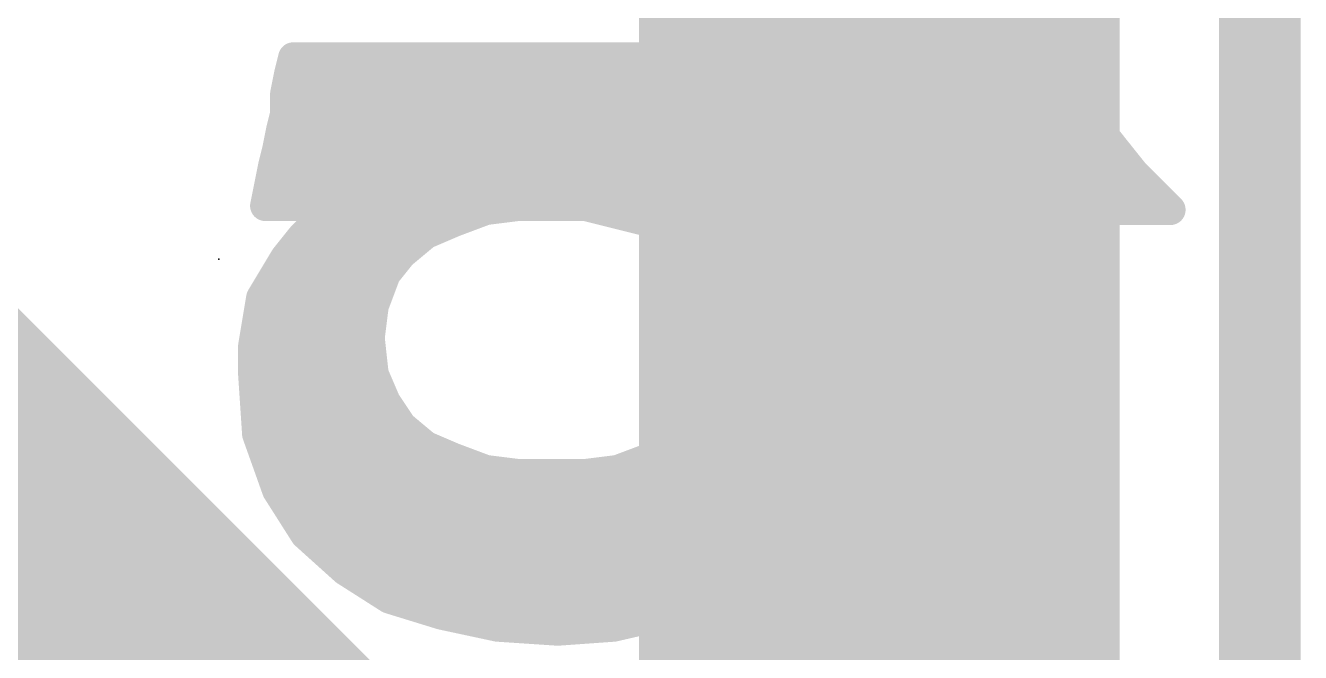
# Model space of a CAD drawing. Extents: x -39 to 68, y -16 to 20.
# Drawn here: x 9.678 to 12.862, y 15.528 to 17.093 of the extents above; entities that cross this region are included whole.
import ezdxf

# ---------------------------------------------------------------- set-up
doc = ezdxf.new("R2010")
doc.units = 0
for name, color, linetype in [('1', 12, 'CONTINUOUS'), ('22', 40, 'CONTINUOUS'), ('23', 53, 'CONTINUOUS'), ('51', 53, 'CONTINUOUS')]:
    doc.layers.add(name, color=color, linetype=linetype)

# ---------------------------------------------------------------- blocks, each defined once
blk = doc.blocks.new('RECT')
blk.add_solid([(-0.5, -0.5), (0.5, -0.5), (-0.5, 0.5), (0.5, 0.5)])

msp = doc.modelspace()

# ---------------------------------------------------------------- linework, layer by layer
at = {"layer": '1', "const_width": 0.9144}
msp.add_lwpolyline([(10.668, 14.732), (8.89, 16.51)], dxfattribs=at)
at = {"layer": '22', "const_width": 0.0762}
for points in [[(10.3465, 17.013), (10.3365, 16.973)], [(12.1965, 17.013), (10.3465, 17.013)], [(12.2365, 16.963), (12.1965, 17.013)], [(10.3365, 16.973), (10.3265, 16.923)], [(10.3414, 16.9926), (12.2128, 16.9926)], [(12.2765, 16.923), (12.2365, 16.963)], [(10.3265, 16.923), (10.3265, 16.873)], [(10.3265, 16.9164), (12.2831, 16.9164)], [(12.3265, 16.873), (12.2765, 16.923)], [(10.3265, 16.873), (10.3165, 16.833)], [(12.3665, 16.823), (12.3265, 16.873)], [(10.3183, 16.8402), (12.3527, 16.8402)], [(10.3165, 16.833), (10.3065, 16.783)], [(12.4065, 16.773), (12.3665, 16.823)], [(10.3065, 16.783), (10.2965, 16.743)], [(10.2965, 16.743), (10.2865, 16.693)], [(10.3018, 16.764), (12.4137, 16.764)], [(12.4465, 16.723), (12.4065, 16.773)], [(12.4965, 16.673), (12.4465, 16.723)], [(10.2865, 16.693), (10.2765, 16.643)], [(10.2855, 16.6878), (12.4817, 16.6878)], [(12.5365, 16.633), (12.4965, 16.673)], [(10.2765, 16.643), (10.4565, 16.643)], [(10.4565, 16.643), (10.4065, 16.603)], [(10.7465, 16.603), (10.8265, 16.633)], [(10.8265, 16.633), (10.9065, 16.643)], [(10.9065, 16.643), (11.0765, 16.643)], [(11.0765, 16.643), (11.1565, 16.623)], [(11.1565, 16.623), (11.2365, 16.603)], [(11.5165, 16.623), (11.5165, 16.633)], [(11.5165, 16.633), (12.5365, 16.633)], [(11.5665, 16.583), (11.5165, 16.623)], [(10.4065, 16.603), (10.3665, 16.563)], [(10.4173, 16.6116), (10.7694, 16.6116)], [(10.6765, 16.573), (10.7465, 16.603)], [(11.2021, 16.6116), (11.5308, 16.6116)], [(11.2365, 16.603), (11.3065, 16.573)], [(11.6165, 16.543), (11.5665, 16.583)], [(10.3665, 16.563), (10.3265, 16.513)], [(10.6165, 16.523), (10.6765, 16.573)], [(11.3065, 16.573), (11.3565, 16.523)], [(10.3444, 16.5354), (10.6314, 16.5354)], [(10.5765, 16.473), (10.6165, 16.523)], [(11.3441, 16.5354), (11.6211, 16.5354)], [(11.3565, 16.523), (11.4065, 16.463)], [(11.6465, 16.493), (11.6165, 16.543)], [(10.3265, 16.513), (10.2965, 16.463)], [(11.6765, 16.443), (11.6465, 16.493)], [(10.2965, 16.463), (10.2665, 16.413)], [(10.2942, 16.4592), (10.5713, 16.4592)], [(10.5465, 16.393), (10.5765, 16.473)], [(11.4065, 16.463), (11.4265, 16.393)], [(11.4076, 16.4592), (11.6668, 16.4592)], [(11.7065, 16.383), (11.6765, 16.443)], [(10.2665, 16.413), (10.2565, 16.353)], [(10.5365, 16.313), (10.5465, 16.393)], [(11.4265, 16.393), (11.4365, 16.303)], [(10.2615, 16.383), (10.5453, 16.383)], [(11.4276, 16.383), (11.7065, 16.383)], [(11.7165, 16.323), (11.7065, 16.383)], [(10.2565, 16.353), (10.2465, 16.293)], [(10.2488, 16.3068), (10.5372, 16.3068)], [(10.5465, 16.223), (10.5365, 16.313)], [(11.4365, 16.303), (11.4265, 16.223)], [(11.4361, 16.3068), (11.7192, 16.3068)], [(11.7265, 16.263), (11.7165, 16.323)], [(10.2465, 16.293), (10.2465, 16.223)], [(11.7365, 16.203), (11.7265, 16.263)], [(10.2465, 16.2306), (10.5457, 16.2306)], [(10.2465, 16.223), (10.2565, 16.073)], [(10.5765, 16.153), (10.5465, 16.223)], [(11.4265, 16.223), (11.4065, 16.143)], [(11.4275, 16.2306), (11.7319, 16.2306)], [(11.7165, 16.053), (11.7365, 16.203)], [(10.2511, 16.1544), (10.5759, 16.1544)], [(10.6165, 16.093), (10.5765, 16.153)], [(11.4065, 16.143), (11.3565, 16.083)], [(11.4093, 16.1544), (11.73, 16.1544)], [(10.2562, 16.0782), (10.6343, 16.0782)], [(10.6765, 16.043), (10.6165, 16.093)], [(11.3565, 16.083), (11.3065, 16.043)], [(11.3505, 16.0782), (11.7199, 16.0782)], [(10.2565, 16.073), (10.3065, 15.933)], [(10.7465, 16.013), (10.6765, 16.043)], [(11.3065, 16.043), (11.2365, 16.013)], [(11.6765, 15.933), (11.7165, 16.053)], [(10.8265, 15.983), (10.7465, 16.013)], [(11.2365, 16.013), (11.1565, 15.983)], [(11.3965, 15.673), (11.2365, 16.013)], [(11.2365, 16.013), (11.3965, 15.673)], [(10.2819, 16.002), (10.7758, 16.002)], [(10.9065, 15.973), (10.8265, 15.983)], [(11.1565, 15.983), (11.0765, 15.973)], [(11.2072, 16.002), (11.2417, 16.002)], [(11.2417, 16.002), (11.6995, 16.002)], [(10.9965, 15.973), (10.9065, 15.973)], [(11.0765, 15.973), (10.9965, 15.973)], [(10.9965, 15.973), (11.0065, 15.583)], [(11.0065, 15.583), (10.9965, 15.973)], [(10.3065, 15.933), (10.3765, 15.823)], [(10.3111, 15.9258), (10.9977, 15.9258)], [(10.9977, 15.9258), (11.2775, 15.9258)], [(11.2775, 15.9258), (11.6713, 15.9258)], [(11.5965, 15.823), (11.6765, 15.933)], [(10.3596, 15.8496), (10.9997, 15.8496)], [(10.3765, 15.823), (10.4765, 15.733)], [(10.9997, 15.8496), (11.3134, 15.8496)], [(11.3134, 15.8496), (11.6158, 15.8496)], [(11.5065, 15.733), (11.5965, 15.823)], [(10.4316, 15.7734), (11.0016, 15.7734)], [(11.0016, 15.7734), (11.3493, 15.7734)], [(11.3493, 15.7734), (11.5469, 15.7734)], [(10.4765, 15.733), (10.5865, 15.663)], [(11.3965, 15.673), (11.5065, 15.733)], [(10.5328, 15.6972), (11.0036, 15.6972)], [(11.0036, 15.6972), (11.3851, 15.6972)], [(11.3851, 15.6972), (11.4409, 15.6972)], [(10.5865, 15.663), (10.7165, 15.623)], [(11.2765, 15.623), (11.3965, 15.673)], [(10.7165, 15.623), (10.8565, 15.593)], [(10.7258, 15.621), (11.0055, 15.621)], [(11.0055, 15.621), (11.2678, 15.621)], [(11.1465, 15.593), (11.2765, 15.623)], [(10.8565, 15.593), (11.0065, 15.583)], [(11.0065, 15.583), (11.1465, 15.593)]]:
    msp.add_lwpolyline(points, dxfattribs=at)
at = {"layer": '22', "const_width": 0.0381}
for points in [[(10.3465, 17.0321, 1), (10.3465, 16.994)], [(10.365, 17.0084, 1), (10.328, 17.0176)], [(12.2114, 17.0249, 1), (12.1816, 17.0011)], [(12.1965, 16.994, 1), (12.1965, 17.0321)], [(10.3552, 16.9693, 1), (10.3178, 16.9767)], [(10.3414, 17.0116, 1), (10.3414, 16.9735)], [(12.2128, 16.9735, 1), (12.2128, 17.0116)], [(10.318, 16.9776, 1), (10.355, 16.9684)], [(12.25, 16.9765, 1), (12.223, 16.9495)], [(12.2216, 16.9511, 1), (12.2514, 16.9749)], [(10.3456, 16.923, 1), (10.3075, 16.923)], [(10.3265, 16.9354, 1), (10.3265, 16.8973)], [(10.3078, 16.9267, 1), (10.3452, 16.9193)], [(12.29, 16.9365, 1), (12.263, 16.9095)], [(12.263, 16.9095, 1), (12.29, 16.9365)], [(12.2831, 16.8973, 1), (12.2831, 16.9354)], [(10.345, 16.8684, 1), (10.308, 16.8776)], [(12.3414, 16.8849, 1), (12.3116, 16.8611)], [(10.3183, 16.8592, 1), (10.3183, 16.8211)], [(10.3075, 16.873, 1), (10.3456, 16.873)], [(12.313, 16.8595, 1), (12.34, 16.8865)], [(12.3527, 16.8211, 1), (12.3527, 16.8592)], [(10.298, 16.8376, 1), (10.335, 16.8284)], [(10.3352, 16.8293, 1), (10.2978, 16.8367)], [(12.3814, 16.8349, 1), (12.3516, 16.8111)], [(12.3516, 16.8111, 1), (12.3814, 16.8349)], [(10.325, 16.7784, 1), (10.288, 16.7876)], [(10.3152, 16.7393, 1), (10.2778, 16.7467)], [(10.3018, 16.783, 1), (10.3018, 16.7449)], [(10.2878, 16.7867, 1), (10.3252, 16.7793)], [(12.4214, 16.7849, 1), (12.3916, 16.7611)], [(12.3916, 16.7611, 1), (12.4214, 16.7849)], [(12.4137, 16.7449, 1), (12.4137, 16.783)], [(10.278, 16.7476, 1), (10.315, 16.7384)], [(12.46, 16.7365, 1), (12.433, 16.7095)], [(12.4316, 16.7111, 1), (12.4614, 16.7349)], [(10.2855, 16.7068, 1), (10.2855, 16.6687)], [(10.3052, 16.6893, 1), (10.2678, 16.6967)], [(12.4817, 16.6687, 1), (12.4817, 16.7068)], [(10.2678, 16.6967, 1), (10.3052, 16.6893)], [(12.51, 16.6865, 1), (12.483, 16.6595)], [(12.483, 16.6595, 1), (12.51, 16.6865)], [(10.2765, 16.6621, 1), (10.2765, 16.624)], [(10.2578, 16.6467, 1), (10.2952, 16.6393)], [(10.4684, 16.6281, 1), (10.4446, 16.6579)], [(10.4565, 16.624, 1), (10.4565, 16.6621)], [(10.8241, 16.6519, 1), (10.8289, 16.6141)], [(10.8332, 16.6152, 1), (10.8198, 16.6508)], [(10.9065, 16.6621, 1), (10.9065, 16.624)], [(10.9089, 16.6241, 1), (10.9041, 16.6619)], [(11.0811, 16.6615, 1), (11.0719, 16.6245)], [(11.0765, 16.624, 1), (11.0765, 16.6621)], [(11.1611, 16.6415, 1), (11.1519, 16.6045)], [(11.1519, 16.6045, 1), (11.1611, 16.6415)], [(11.5165, 16.652, 1), (11.5165, 16.6139)], [(11.5284, 16.6379, 1), (11.5046, 16.6081)], [(11.5356, 16.633, 1), (11.4975, 16.633)], [(12.523, 16.6195, 1), (12.55, 16.6465)], [(12.5365, 16.6139, 1), (12.5365, 16.652)], [(10.3946, 16.6179, 1), (10.4184, 16.5881)], [(10.42, 16.5895, 1), (10.393, 16.6165)], [(10.4173, 16.6306, 1), (10.4173, 16.5925)], [(10.7398, 16.6208, 1), (10.7532, 16.5852)], [(10.754, 16.5855, 1), (10.739, 16.6205)], [(10.7694, 16.5925, 1), (10.7694, 16.6306)], [(11.2021, 16.6306, 1), (11.2021, 16.5925)], [(11.244, 16.6205, 1), (11.229, 16.5855)], [(11.2319, 16.5845, 1), (11.2411, 16.6215)], [(11.4975, 16.623, 1), (11.5356, 16.623)], [(11.5308, 16.5925, 1), (11.5308, 16.6306)], [(11.5784, 16.5979, 1), (11.5546, 16.5681)], [(10.353, 16.5765, 1), (10.38, 16.5495)], [(10.3814, 16.5511, 1), (10.3516, 16.5749)], [(10.669, 16.5905, 1), (10.684, 16.5555)], [(10.6887, 16.5584, 1), (10.6643, 16.5876)], [(11.32, 16.5865, 1), (11.293, 16.5595)], [(11.299, 16.5555, 1), (11.314, 16.5905)], [(11.5546, 16.5681, 1), (11.5784, 16.5979)], [(10.3444, 16.5544, 1), (10.3444, 16.5163)], [(10.6314, 16.5111, 1), (10.6016, 16.5349)], [(10.6314, 16.5163, 1), (10.6314, 16.5544)], [(11.3441, 16.5544, 1), (11.3441, 16.5163)], [(11.3711, 16.5352, 1), (11.3419, 16.5108)], [(11.6328, 16.5528, 1), (11.6002, 16.5332)], [(11.6046, 16.5281, 1), (11.6284, 16.5579)], [(11.6211, 16.5163, 1), (11.6211, 16.5544)], [(10.3116, 16.5249, 1), (10.3414, 16.5011)], [(10.3428, 16.5032, 1), (10.3102, 16.5228)], [(10.6043, 16.5376, 1), (10.6287, 16.5084)], [(11.343, 16.5095, 1), (11.37, 16.5365)], [(11.6628, 16.5028, 1), (11.6302, 16.4832)], [(10.2942, 16.4782, 1), (10.2942, 16.4401)], [(10.3128, 16.4532, 1), (10.2802, 16.4728)], [(10.5616, 16.4849, 1), (10.5914, 16.4611)], [(10.5943, 16.4663, 1), (10.5587, 16.4797)], [(10.5713, 16.4401, 1), (10.5713, 16.4782)], [(11.4248, 16.4682, 1), (11.3882, 16.4578)], [(11.4076, 16.4782, 1), (11.4076, 16.4401)], [(11.3919, 16.4508, 1), (11.4211, 16.4752)], [(11.6302, 16.4832, 1), (11.6628, 16.5028)], [(11.6668, 16.4401, 1), (11.6668, 16.4782)], [(10.2802, 16.4728, 1), (10.3128, 16.4532)], [(11.6935, 16.4515, 1), (11.6595, 16.4345)], [(11.6602, 16.4332, 1), (11.6928, 16.4528)], [(10.2502, 16.4228, 1), (10.2828, 16.4032)], [(10.2853, 16.4099, 1), (10.2477, 16.4161)], [(10.5654, 16.3906, 1), (10.5276, 16.3954)], [(11.4454, 16.3951, 1), (11.4076, 16.3909)], [(10.2615, 16.402, 1), (10.2615, 16.3639)], [(10.5287, 16.3997, 1), (10.5643, 16.3863)], [(10.5453, 16.3639, 1), (10.5453, 16.402)], [(11.4082, 16.3878, 1), (11.4448, 16.3982)], [(11.4276, 16.402, 1), (11.4276, 16.3639)], [(11.7253, 16.3861, 1), (11.6877, 16.3799)], [(11.6895, 16.3745, 1), (11.7235, 16.3915)], [(11.7065, 16.3639, 1), (11.7065, 16.402)], [(10.2377, 16.3561, 1), (10.2753, 16.3499)], [(10.2753, 16.3499, 1), (10.2377, 16.3561)], [(10.2488, 16.3258, 1), (10.2488, 16.2877)], [(10.5554, 16.3151, 1), (10.5176, 16.3109)], [(10.5176, 16.3154, 1), (10.5554, 16.3106)], [(10.5372, 16.2877, 1), (10.5372, 16.3258)], [(11.4361, 16.3258, 1), (11.4361, 16.2877)], [(11.4554, 16.3006, 1), (11.4176, 16.3054)], [(11.7353, 16.3261, 1), (11.6977, 16.3199)], [(11.6977, 16.3199, 1), (11.7353, 16.3261)], [(11.7192, 16.2877, 1), (11.7192, 16.3258)], [(10.2656, 16.293, 1), (10.2275, 16.293)], [(10.2277, 16.2961, 1), (10.2653, 16.2899)], [(11.4176, 16.3009, 1), (11.4554, 16.3051)], [(11.7453, 16.2661, 1), (11.7077, 16.2599)], [(11.7077, 16.2599, 1), (11.7453, 16.2661)], [(10.2465, 16.2496, 1), (10.2465, 16.2115)], [(10.2655, 16.2243, 1), (10.2275, 16.2217)], [(10.2275, 16.223, 1), (10.2656, 16.223)], [(10.564, 16.2305, 1), (10.529, 16.2155)], [(10.5276, 16.2209, 1), (10.5654, 16.2251)], [(10.5457, 16.2115, 1), (10.5457, 16.2496)], [(11.4076, 16.2254, 1), (11.4454, 16.2206)], [(11.445, 16.2184, 1), (11.408, 16.2276)], [(11.4275, 16.2496, 1), (11.4275, 16.2115)], [(11.7554, 16.2005, 1), (11.7176, 16.2055)], [(11.7319, 16.2115, 1), (11.7319, 16.2496)], [(11.7177, 16.1999, 1), (11.7553, 16.2061)], [(10.2511, 16.1735, 1), (10.2511, 16.1354)], [(10.5924, 16.1636, 1), (10.5606, 16.1424)], [(10.559, 16.1455, 1), (10.594, 16.1605)], [(10.5759, 16.1354, 1), (10.5759, 16.1735)], [(11.4093, 16.1735, 1), (11.4093, 16.1354)], [(11.4211, 16.1308, 1), (11.3919, 16.1552)], [(11.73, 16.1354, 1), (11.73, 16.1735)], [(11.388, 16.1476, 1), (11.425, 16.1384)], [(10.2562, 16.0973, 1), (10.2562, 16.0592)], [(10.6287, 16.1076, 1), (10.6043, 16.0784)], [(10.6006, 16.0824, 1), (10.6324, 16.1036)], [(10.6343, 16.0592, 1), (10.6343, 16.0973)], [(11.3505, 16.0973, 1), (11.3505, 16.0592)], [(11.3419, 16.0952, 1), (11.3711, 16.0708)], [(11.3684, 16.0681, 1), (11.3446, 16.0979)], [(11.7199, 16.0592, 1), (11.7199, 16.0973)], [(10.2744, 16.0794, 1), (10.2386, 16.0666)], [(10.2375, 16.0717, 1), (10.2755, 16.0743)], [(10.684, 16.0605, 1), (10.669, 16.0255)], [(11.314, 16.0255, 1), (11.299, 16.0605)], [(11.7346, 16.047, 1), (11.6984, 16.059)], [(10.6643, 16.0284, 1), (10.6887, 16.0576)], [(10.7532, 16.0308, 1), (10.7398, 15.9952)], [(10.739, 15.9955, 1), (10.754, 16.0305)], [(11.2537, 16.0211, 1), (11.2193, 16.0049)], [(11.2537, 16.0211, 1), (11.2193, 16.0049)], [(11.229, 16.0305, 1), (11.244, 15.9955)], [(11.2432, 15.9952, 1), (11.2298, 16.0308)], [(11.2946, 16.0579, 1), (11.3184, 16.0281)], [(11.6976, 16.0555, 1), (11.7354, 16.0505)], [(10.2819, 16.0211, 1), (10.2819, 15.983)], [(10.7758, 15.983, 1), (10.7758, 16.0211)], [(10.8289, 16.0019, 1), (10.8241, 15.9641)], [(10.8198, 15.9652, 1), (10.8332, 16.0008)], [(11.1498, 16.0008, 1), (11.1632, 15.9652)], [(11.1589, 15.9641, 1), (11.1541, 16.0019)], [(11.2072, 16.0211, 1), (11.2072, 15.983)], [(11.2417, 16.0211, 1), (11.2417, 15.983)], [(11.2417, 15.983, 1), (11.2417, 16.0211)], [(11.6995, 15.983, 1), (11.6995, 16.0211)], [(10.9065, 15.9921, 1), (10.9065, 15.954)], [(10.9041, 15.9541, 1), (10.9089, 15.9919)], [(10.9965, 15.9921, 1), (10.9965, 15.954)], [(11.0155, 15.9735, 1), (10.9775, 15.9725)], [(11.0155, 15.9735, 1), (10.9775, 15.9725)], [(10.9965, 15.954, 1), (10.9965, 15.9921)], [(11.0741, 15.9919, 1), (11.0789, 15.9541)], [(11.0765, 15.954, 1), (11.0765, 15.9921)], [(10.3226, 15.9432, 1), (10.2904, 15.9228)], [(10.2886, 15.9266, 1), (10.3244, 15.9394)], [(10.3111, 15.9449, 1), (10.3111, 15.9068)], [(10.9977, 15.9449, 1), (10.9977, 15.9068)], [(10.9977, 15.9068, 1), (10.9977, 15.9449)], [(11.2775, 15.9449, 1), (11.2775, 15.9068)], [(11.2775, 15.9068, 1), (11.2775, 15.9449)], [(11.6584, 15.939, 1), (11.6946, 15.927)], [(11.6919, 15.9218, 1), (11.6611, 15.9442)], [(11.6713, 15.9068, 1), (11.6713, 15.9449)], [(10.3596, 15.8687, 1), (10.3596, 15.8306)], [(10.3892, 15.8372, 1), (10.3638, 15.8088)], [(10.9997, 15.8687, 1), (10.9997, 15.8306)], [(10.9997, 15.8306, 1), (10.9997, 15.8687)], [(11.3134, 15.8687, 1), (11.3134, 15.8306)], [(11.3134, 15.8306, 1), (11.3134, 15.8687)], [(11.61, 15.8095, 1), (11.583, 15.8365)], [(11.6158, 15.8306, 1), (11.6158, 15.8687)], [(10.3604, 15.8128, 1), (10.3926, 15.8332)], [(11.5811, 15.8342, 1), (11.6119, 15.8118)], [(10.4316, 15.7925, 1), (10.4316, 15.7544)], [(11.0016, 15.7925, 1), (11.0016, 15.7544)], [(11.0016, 15.7544, 1), (11.0016, 15.7925)], [(11.3493, 15.7925, 1), (11.3493, 15.7544)], [(11.3493, 15.7544, 1), (11.3493, 15.7925)], [(11.5469, 15.7544, 1), (11.5469, 15.7925)], [(10.4867, 15.7491, 1), (10.4663, 15.7169)], [(10.4638, 15.7188, 1), (10.4892, 15.7472)], [(11.493, 15.7465, 1), (11.52, 15.7195)], [(11.5156, 15.7163, 1), (11.4974, 15.7497)], [(10.5328, 15.7163, 1), (10.5328, 15.6782)], [(11.0036, 15.7163, 1), (11.0036, 15.6782)], [(11.0036, 15.6782, 1), (11.0036, 15.7163)], [(11.3851, 15.7163, 1), (11.3851, 15.6782)], [(11.3851, 15.6782, 1), (11.3851, 15.7163)], [(11.4409, 15.6782, 1), (11.4409, 15.7163)], [(10.5921, 15.6812, 1), (10.5809, 15.6448)], [(10.5763, 15.6469, 1), (10.5967, 15.6791)], [(11.3874, 15.6897, 1), (11.4056, 15.6563)], [(11.3793, 15.6649, 1), (11.4137, 15.6811)], [(11.3793, 15.6649, 1), (11.4137, 15.6811)], [(11.4038, 15.6554, 1), (11.3892, 15.6906)], [(10.7205, 15.6416, 1), (10.7125, 15.6044)], [(10.7258, 15.6401, 1), (10.7258, 15.602)], [(10.7109, 15.6048, 1), (10.7221, 15.6412)], [(11.0055, 15.6401, 1), (11.0055, 15.602)], [(11.0055, 15.602, 1), (11.0055, 15.6401)], [(11.2692, 15.6406, 1), (11.2838, 15.6054)], [(11.2678, 15.602, 1), (11.2678, 15.6401)], [(11.2808, 15.6044, 1), (11.2722, 15.6416)], [(10.8578, 15.612, 1), (10.8552, 15.574)], [(10.8525, 15.5744, 1), (10.8605, 15.6116)], [(11.0051, 15.602, 1), (11.0079, 15.564)], [(10.9875, 15.5825, 1), (11.0255, 15.5835)], [(10.9875, 15.5825, 1), (11.0255, 15.5835)], [(11.0052, 15.564, 1), (11.0078, 15.602)], [(11.1422, 15.6116, 1), (11.1508, 15.5744)], [(11.1479, 15.574, 1), (11.1451, 15.612)]]:
    msp.add_lwpolyline(points, format="xyb", dxfattribs=at)
at = {"layer": '23'}
msp.add_point((10.16, 16.51), dxfattribs=at)
at = {"layer": '51', "const_width": 0.2032}
msp.add_lwpolyline([(12.76, 18.11), (12.76, 14.96)], dxfattribs=at)

# ---------------------------------------------------------------- block references
at = {"layer": '1', "xscale": 2.5, "yscale": 1.2, "rotation": 270}
msp.add_blockref('RECT', (11.81, 16.51), dxfattribs=at)

doc.saveas('drawing.dxf')
